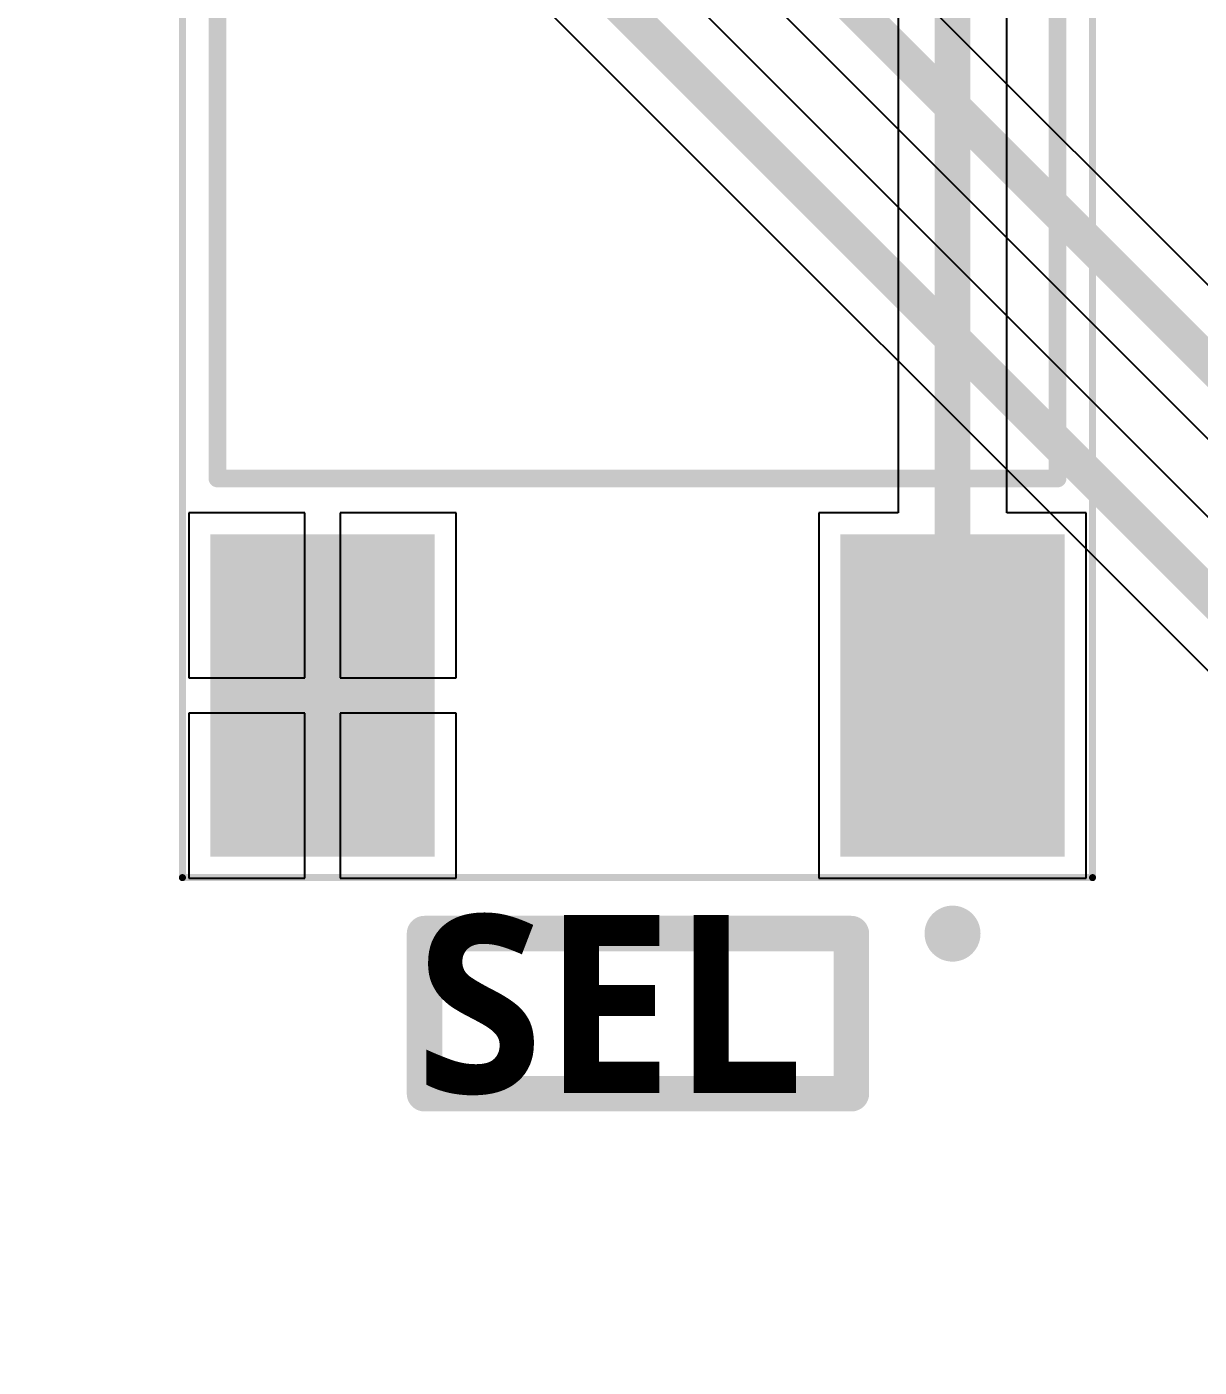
# Model space of a CAD drawing. Header units: inches. Extents: x 0.02 to 6.01, y 0.01 to 5.6.
# Drawn here: x 4.3133 to 4.6429, y 2.5321 to 2.9088 of the extents above; entities that cross this region are included whole.
import ezdxf

# ---------------------------------------------------------------- set-up
doc = ezdxf.new("R2010")
doc.units = ezdxf.units.IN
doc.header["$MEASUREMENT"] = 0
for name, color, linetype in [('Bottom Layer', 5, 'Continuous'), ('Mechanical 13', 56, 'Continuous'), ('Mechanical 15', 56, 'Continuous'), ('Top Layer', 1, 'Continuous'), ('Top Overlay', 2, 'Continuous'), ('Top Paste', 8, 'Continuous'), ('Top Solder', 216, 'Continuous')]:
    doc.layers.add(name, color=color, linetype=linetype)
doc.styles.add('Segoe UI_Bold', font='', dxfattribs={"height": 0.2})
doc.styles.get('Segoe UI_Bold').set_extended_font_data('Segoe UI', bold=True)

# ---------------------------------------------------------------- blocks, each defined once
blk = doc.blocks.new('SW_TL3301AF160QG_22')
at = {"layer": 'Top Layer'}
for points in [[(-0.22047, 0.11614), (-0.1378, 0.11614), (-0.1378, 0.06102), (-0.22047, 0.06102)], [(-0.22047, -0.06102), (-0.1378, -0.06102), (-0.1378, -0.11614), (-0.22047, -0.11614)]]:
    blk.add_hatch(color=1, dxfattribs=at).paths.add_polyline_path(points)
at = {"layer": 'Top Paste'}
for points in [[(-0.22047, 0.11614), (-0.1378, 0.11614), (-0.1378, 0.06102), (-0.22047, 0.06102)], [(-0.22047, -0.06102), (-0.1378, -0.06102), (-0.1378, -0.11614), (-0.22047, -0.11614)]]:
    blk.add_hatch(color=8, dxfattribs=at).paths.add_polyline_path(points)
at = {"layer": 'Top Solder'}
for points in [[(-0.22447, 0.12014), (-0.1338, 0.12014), (-0.1338, 0.05702), (-0.22447, 0.05702)], [(-0.22447, -0.05702), (-0.1338, -0.05702), (-0.1338, -0.12014), (-0.22447, -0.12014)]]:
    blk.add_hatch(color=216, dxfattribs=at).paths.add_polyline_path(points)
at = {"layer": 'Mechanical 13'}
for points in [[(-0.11811, 0.11811, 0.005, 0.005, 0), (0.11811, 0.11811, 0.005, 0.005, 0)], [(-0.11811, 0.11811, 0.005, 0.005, 0), (-0.11811, -0.11811, 0.005, 0.005, 0)], [(-0.11811, -0.11811, 0.005, 0.005, 0), (0.11811, -0.11811, 0.005, 0.005, 0)]]:
    blk.add_lwpolyline(points, format="xyseb", dxfattribs=at)
for points in [[(-0.11936, 0.11811, 0.0025, 0.0025, 1), (-0.11686, 0.11811, 0.0025, 0.0025, 1)], [(-0.11936, 0.11811, 0.0025, 0.0025, 1), (-0.11686, 0.11811, 0.0025, 0.0025, 1)], [(-0.24213, -0.08858, 0.00787, 0.00787, 1), (-0.25, -0.08858, 0.00787, 0.00787, 1)], [(-0.25197, -0.08858, 0.00394, 0.00394, 1), (-0.24803, -0.08858, 0.00394, 0.00394, 1)], [(-0.24409, -0.08858, 0.00394, 0.00394, 1), (-0.24016, -0.08858, 0.00394, 0.00394, 1)], [(-0.11936, -0.11811, 0.0025, 0.0025, 1), (-0.11686, -0.11811, 0.0025, 0.0025, 1)], [(-0.11936, -0.11811, 0.0025, 0.0025, 1), (-0.11686, -0.11811, 0.0025, 0.0025, 1)]]:
    blk.add_lwpolyline(points, format="xyseb", close=True, dxfattribs=at)
at = {"layer": 'Mechanical 15'}
for points in [[(-0.23031, 0.12795, 0.00197, 0.00197, 0), (0.23031, 0.12795, 0.00197, 0.00197, 0)], [(-0.23031, 0.12795, 0.00197, 0.00197, 0), (-0.23031, -0.12795, 0.00197, 0.00197, 0)], [(-0.23031, -0.12795, 0.00197, 0.00197, 0), (0.23031, -0.12795, 0.00197, 0.00197, 0)]]:
    blk.add_lwpolyline(points, format="xyseb", dxfattribs=at)
for points in [[(-0.23081, 0.12795, 0.000984, 0.000984, 1), (-0.22982, 0.12795, 0.000984, 0.000984, 1)], [(-0.23081, 0.12795, 0.000984, 0.000984, 1), (-0.22982, 0.12795, 0.000984, 0.000984, 1)], [(-0.23081, -0.12795, 0.000984, 0.000984, 1), (-0.22982, -0.12795, 0.000984, 0.000984, 1)], [(-0.23081, -0.12795, 0.000984, 0.000984, 1), (-0.22982, -0.12795, 0.000984, 0.000984, 1)]]:
    blk.add_lwpolyline(points, format="xyseb", close=True, dxfattribs=at)
at = {"layer": 'Top Overlay'}
for points in [[(-0.11811, 0.11811, 0.005, 0.005, 0), (-0.11811, -0.11811, 0.005, 0.005, 0)], [(-0.11811, 0.11811, 0.005, 0.005, 0), (0.11811, 0.11811, 0.005, 0.005, 0)], [(-0.11811, -0.11811, 0.005, 0.005, 0), (0.11811, -0.11811, 0.005, 0.005, 0)]]:
    blk.add_lwpolyline(points, format="xyseb", dxfattribs=at)
for points in [[(-0.11936, 0.11811, 0.0025, 0.0025, 1), (-0.11686, 0.11811, 0.0025, 0.0025, 1)], [(-0.11936, 0.11811, 0.0025, 0.0025, 1), (-0.11686, 0.11811, 0.0025, 0.0025, 1)], [(-0.24213, -0.08858, 0.00787, 0.00787, 1), (-0.25, -0.08858, 0.00787, 0.00787, 1)], [(-0.25197, -0.08858, 0.00394, 0.00394, 1), (-0.24803, -0.08858, 0.00394, 0.00394, 1)], [(-0.24409, -0.08858, 0.00394, 0.00394, 1), (-0.24016, -0.08858, 0.00394, 0.00394, 1)], [(-0.11936, -0.11811, 0.0025, 0.0025, 1), (-0.11686, -0.11811, 0.0025, 0.0025, 1)], [(-0.11936, -0.11811, 0.0025, 0.0025, 1), (-0.11686, -0.11811, 0.0025, 0.0025, 1)]]:
    blk.add_lwpolyline(points, format="xyseb", close=True, dxfattribs=at)

msp = doc.modelspace()

# ---------------------------------------------------------------- linework, layer by layer
at = {"layer": 'Bottom Layer'}
for p, q in [((4.91081, 2.50562), (3.77217, 3.64427)), ((5.01081, 2.47081), (3.87217, 3.60946)), ((3.84606, 3.59231), (4.98471, 2.45367)), ((4.00099, 3.37218), (4.88471, 2.48847))]:
    msp.add_line(p, q, dxfattribs=at)
for points in [[(4.54993, 5.5954, 0.01, 0.01, -0.760418), (3.00371, 0.01993, 0.01, 0.01, 0)], [(3.75687, 3.63793, 0.01, 0.01, 0), (4.9, 2.49481, 0.01, 0.01, 0)], [(3.85687, 3.60313, 0.01, 0.01, 0), (5, 2.46, 0.01, 0.01, 0)]]:
    msp.add_lwpolyline(points, format="xyseb", dxfattribs=at)
at = {"layer": 'Top Layer'}
for p, q in [((4.55829, 3.0278), (4.55829, 2.7722)), ((4.58888, 2.7722), (4.58888, 3.0278)), ((4.39142, 2.7722), (4.35886, 2.7722)), ((4.35886, 2.7722), (4.35886, 2.72587)), ((4.39142, 2.72587), (4.39142, 2.7722)), ((4.43398, 2.7722), (4.40142, 2.7722)), ((4.40142, 2.7722), (4.40142, 2.72587)), ((4.43398, 2.72587), (4.43398, 2.7722)), ((4.55829, 2.7722), (4.53602, 2.7722)), ((4.53602, 2.7722), (4.53602, 2.66953)), ((4.61114, 2.7722), (4.58888, 2.7722)), ((4.61114, 2.66953), (4.61114, 2.7722)), ((4.35886, 2.72587), (4.39142, 2.72587)), ((4.40142, 2.72587), (4.43398, 2.72587)), ((4.39142, 2.71587), (4.35886, 2.71587)), ((4.35886, 2.71587), (4.35886, 2.66953)), ((4.39142, 2.66953), (4.39142, 2.71587)), ((4.43398, 2.71587), (4.40142, 2.71587)), ((4.40142, 2.71587), (4.40142, 2.66953)), ((4.43398, 2.66953), (4.43398, 2.71587)), ((4.35886, 2.66953), (4.39142, 2.66953)), ((4.40142, 2.66953), (4.43398, 2.66953)), ((4.53602, 2.66953), (4.61114, 2.66953))]:
    msp.add_line(p, q, dxfattribs=at)
for points in [[(4.54809, 5.5936, 0.01, 0.01, -0.760418), (3.00187, 0.01813, 0.01, 0.01, 0)], [(4.57358, 2.72087, 0.01, 0.01, 0), (4.57358, 3.07913, 0.01, 0.01, 0)]]:
    msp.add_lwpolyline(points, format="xyseb", dxfattribs=at)
msp.add_lwpolyline([(4.57108, 2.72087, 0.005, 0.005, 1), (4.57608, 2.72087, 0.005, 0.005, 1)], format="xyseb", close=True, dxfattribs=at)
at = {"layer": 'Top Overlay'}
for points in [[(4.42513, 2.60894, 0.01, 0.01, 0), (4.42513, 2.65394, 0.01, 0.01, 0)], [(4.42513, 2.65394, 0.01, 0.01, 0), (4.54513, 2.65394, 0.01, 0.01, 0)], [(4.54513, 2.60894, 0.01, 0.01, 0), (4.54513, 2.65394, 0.01, 0.01, 0)], [(4.42513, 2.60894, 0.01, 0.01, 0), (4.54513, 2.60894, 0.01, 0.01, 0)]]:
    msp.add_lwpolyline(points, format="xyseb", dxfattribs=at)
for points in [[(4.42263, 2.65394, 0.005, 0.005, 1), (4.42763, 2.65394, 0.005, 0.005, 1)], [(4.42263, 2.65394, 0.005, 0.005, 1), (4.42763, 2.65394, 0.005, 0.005, 1)], [(4.54263, 2.65394, 0.005, 0.005, 1), (4.54763, 2.65394, 0.005, 0.005, 1)], [(4.54263, 2.65394, 0.005, 0.005, 1), (4.54763, 2.65394, 0.005, 0.005, 1)], [(4.42263, 2.60894, 0.005, 0.005, 1), (4.42763, 2.60894, 0.005, 0.005, 1)], [(4.42263, 2.60894, 0.005, 0.005, 1), (4.42763, 2.60894, 0.005, 0.005, 1)], [(4.54263, 2.60894, 0.005, 0.005, 1), (4.54763, 2.60894, 0.005, 0.005, 1)], [(4.54263, 2.60894, 0.005, 0.005, 1), (4.54763, 2.60894, 0.005, 0.005, 1)]]:
    msp.add_lwpolyline(points, format="xyseb", close=True, dxfattribs=at)

# ---------------------------------------------------------------- block references
at = {"rotation": 90}
msp.add_blockref('SW_TL3301AF160QG_22', (4.485, 2.9), dxfattribs=at)

# ---------------------------------------------------------------- texts
at = {"layer": 'Top Overlay', "style": 'Segoe UI_Bold'}
msp.add_text('SEL', height=0.05, dxfattribs=at).set_placement((4.4226, 2.60918))

doc.saveas('drawing.dxf')
